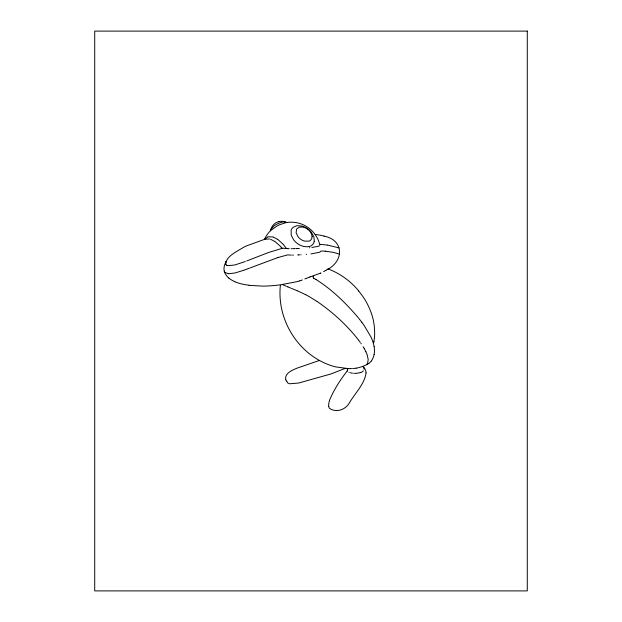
<?xml version="1.0" encoding="UTF-8"?>
<svg xmlns="http://www.w3.org/2000/svg" width="622" height="622" viewBox="0 0 622 622"><rect width="100%" height="100%" fill="white"/><g stroke="black" fill="none" stroke-linecap="round" stroke-linejoin="round"><path stroke-width="0.93" d="M364.049 369.274L363.862 367.983M280.367 285.374L280.265 286.377A72.634 72.634 0 0 0 279.993 294.626C280.506 321.761 296.29 348.18 320.346 360.939A67.277 67.277 0 0 0 335.577 366.879L348.678 368.659M314.265 241.336L313.9 236.904L311.412 232.387A19.111 19.111 0 0 0 305.682 227.582A16.67 16.67 0 0 0 301.74 226.011L296.834 225.708L293.009 227.411A6.204 6.204 0 0 0 291.104 230.358L291.259 235.279L293.693 239.944A17.914 17.914 0 0 0 303.816 246.468L307.245 246.825L310.005 246.304A6.679 6.679 0 0 0 314.242 241.336M373.923 341.299L373.449 343.538L374.149 346.664M285.514 222.038A10.901 10.901 0 0 0 271.2 228.515L270.376 230.785M270.92 229.394L273.905 226.011A20.619 20.619 0 0 1 275.546 224.907A25.735 25.735 0 0 1 279.76 222.855L282.404 222.077A9.485 9.485 0 0 1 283.982 221.867L285.459 222.062A6.624 6.624 0 0 0 286.345 222.349L286.866 222.451M329.466 400.514C333.843 389.66 340.452 379.669 347.589 370.448A1.726 1.726 0 0 0 347.628 370.16M267.818 236.935L264.762 239.26L246.553 245.877A92.188 92.188 0 0 0 243.567 247.331C237.48 251.148 224.993 256.793 225.887 264.591M264.474 239.338L265.151 237.946A29.444 29.444 0 0 1 270.554 230.622L276.666 226.206A44.17 44.17 0 0 1 279.83 224.628L286.213 222.583A29.351 29.351 0 0 1 299.135 223.275L299.524 223.384A29.654 29.654 0 0 1 318.542 240.737L319.933 244.951M225.607 262.461L226.066 261.621M225.864 261.971L226.105 261.559M367.089 364.127L367.447 363.543A5.963 5.963 0 0 0 367.633 363.162L368.201 359.508L367.174 354.82M371.178 361.157L371.699 360.41A16.81 16.81 0 0 0 374.071 354.602M371.085 361.281L370.689 361.747M366.871 364.43L367.345 364.321M363.365 370.906L362.229 371.839M366.677 364.663L366.716 364.609A37.724 37.724 0 0 1 356.888 368.061L356.725 368.068M370.191 362.261L369.25 363.069M368.924 363.318L367.703 364.111M320.136 251.902L319.591 252.19A7.464 7.464 0 0 1 319.117 252.377L310.969 253.908M319.436 245.791L319.358 245.838A5.792 5.792 0 0 1 318.262 246.289L311.894 247.478M326.332 270.049C344.16 261.66 344.44 240.185 324.124 236.135M326.06 270.22L325.656 270.461M325.174 270.733L324.653 271.029M324.241 271.254L323.634 271.573M345.023 368.465L330.834 374.001L298.669 383.02L289.766 383.79L287.729 382.997L286.75 381.27M320.944 272.949L320.493 273.167M320.462 273.182L310.837 276.642M361.623 372.158L360.884 372.454M304.842 278.944L306.148 278.415M306.592 278.244L309.655 277.062M246.786 260.945L268.44 252.532L282.598 248.217M250.075 267.927L277.894 257.562M249.344 268.214L248.17 268.665M245.348 261.504L234.875 264.956L228.383 265.656A5.932 5.932 0 0 1 226.96 265.345M247.696 268.844L244.982 269.862M302.315 279.923L301.81 280.118M309.748 277.023L310.479 276.767M301.359 280.281L299.68 280.872M244.563 270.018L235.069 272.972L228.694 273.711M360.737 372.508L360.216 372.664M299.509 280.926L297.37 281.572M319.436 360.449L296.818 368.24A63.374 63.374 0 0 0 294.004 369.46C290.039 371.256 284.588 374.366 285.716 379.521M278.018 257.524L287.543 254.911A7.775 7.775 0 0 1 287.823 254.903L291.314 255.113M268.129 236.827L272.84 236.943M278.407 221.712L279.27 221.502M264.879 239.229L269.559 238.988M359.835 372.765L357.191 373.208M296.826 281.712L280.545 284.79A142.267 142.267 0 0 1 262.663 286.12L249.064 285.335M356.6 368.084L355.963 368.17M355.473 368.232L354.867 368.31M309.826 247.719L309.367 247.766M354.245 368.372L352.588 368.519M306.662 254.359L306.218 254.406M356.663 373.254L355.356 373.309M300.69 254.81L301.141 254.779M351.422 368.597L350.971 368.621M299.641 254.864L298.513 254.919M298.35 254.927L297.736 254.958M299.322 248.497L298.288 248.543M350.839 368.628L350.396 368.644M298.14 248.551L298.684 248.528M282.808 248.201L287.107 248.629M297.199 248.59L297.611 248.575M296.803 248.598L295.714 248.637M294.75 248.66L294.245 248.668M348.825 368.659L350.062 368.652M293.475 255.09L292.495 255.106M293.918 248.676L292.635 248.691M291.827 248.691L291.143 248.691M354.843 373.309L354.486 373.301M289.137 248.676L288.46 248.668M287.924 248.652L287.348 248.637M353.444 373.262L353.039 373.223M348.911 372.259L349.292 372.399M228.492 273.703L225.195 272.553A2.838 2.838 0 0 1 225.024 272.389L224.993 272.358A2.698 2.698 0 0 1 224.363 271.278M325.43 251.202L321.512 250.993A1.337 1.337 0 0 0 320.532 251.443M325.29 251.195L333.392 252.353L339.34 254.103M352.215 373.138L351.757 373.068M327.296 245.068L320.765 244.384A1.376 1.376 0 0 0 320.089 244.539M327.576 245.107L339.091 247.89M351.205 372.975L350.357 372.772M273.245 237.068L277.645 239.338M270.562 239.268L274.807 241.453M282.785 284.752L285.887 286.034M327.895 268.828C339.876 273.338 350.598 281.09 358.762 290.948M291.485 288.383L297.417 290.824M290.699 288.064L288.033 286.952M287.885 286.897L286.688 286.384M297.689 290.94L305.752 294.719M305.604 294.649L307.999 295.924M308.489 296.196L316.792 301.266M316.132 279.589L313.62 278.221M316.093 279.566C331.666 289.284 345.311 302.619 357.331 316.598M317.072 301.452C332.615 312.104 346.749 324.972 358.365 339.837M277.863 239.486L282.932 244.073M275.181 241.709L279.954 245.915M228.865 278.088L227.971 277.272A13.995 13.995 0 0 1 225.25 273.688L224.915 272.918A11.18 11.18 0 0 1 224.332 271.153M362.914 366.599L363.722 367.672M280.343 246.335L281.261 247.354M283.267 244.454L286.532 248.613M281.307 247.408L282.046 248.279M357.697 317.041L359.811 319.661M360.138 320.081L361.779 322.212M358.63 340.18L360.216 342.341M361.825 322.282L363.722 324.878M364.049 325.337L370.914 336.875A49.807 49.807 0 0 1 371.964 339.247L373.449 343.538M360.846 343.235L361.289 343.873M363.108 346.664L364.119 348.367M364.204 348.507L365.86 351.655M365.923 351.788L366.988 354.291M328.774 406.516L329.077 407.581A3.172 3.172 0 0 0 329.683 408.475C336.619 413.109 345.871 409.603 349.712 402.341C355.341 392.793 364.484 384.186 366.101 372.866M234.836 281.642A24.973 24.973 0 0 1 228.834 278.12M249.08 285.171A52.722 52.722 0 0 1 234.774 281.805M315.09 234.494A50.942 50.942 0 0 1 324.14 236.096M374.11 346.672A21.91 21.91 0 0 1 374.133 354.618M362.906 366.405A9.058 9.058 0 0 1 366.031 372.866M328.665 406.524A14.959 14.959 0 0 1 329.536 400.537M358.645 291.057A68.638 68.638 0 0 1 373.332 320.128L373.449 320.991A60.225 60.225 0 0 1 374.327 326.464L374.677 333.143A47.575 47.575 0 0 1 373.939 341.307M313.69 278.135A1.578 1.578 0 0 1 313.605 275.756M224.2 271.176A12.658 12.658 0 0 1 225.693 262.507M286.765 381.037A2.97 2.97 0 0 1 285.661 379.544M346.959 368.644A1.85 1.85 0 0 1 347.62 369.935M347.434 370.836A1.516 1.516 0 0 1 347.162 371.132M226.867 265.275A2.589 2.589 0 0 1 225.988 264.715M312.12 236.477L311.708 238.669L310.456 240.38A4.043 4.043 0 0 1 309.048 241.142L304.438 241.095A12.533 12.533 0 0 1 297.922 236.57L296.111 232.752L296.57 229.308A3.981 3.981 0 0 1 297.145 228.515L299.493 227.154L302.564 227.046A11.406 11.406 0 0 1 310.199 231.672L310.65 232.325A11.554 11.554 0 0 1 311.568 234.136L312.12 236.477M527.285 31.1L94.715 31.1L94.715 590.9L527.285 590.9L527.285 31.1"/></g></svg>
